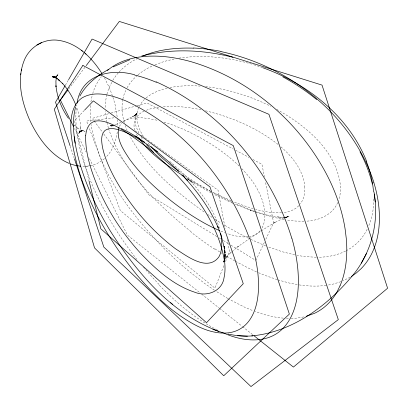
<?xml version="1.0" encoding="UTF-8"?>
<svg xmlns="http://www.w3.org/2000/svg" width="408" height="408" viewBox="0 0 408 408"><rect width="100%" height="100%" fill="white"/><g stroke="black" fill="none" stroke-linecap="round" stroke-linejoin="round"><path stroke-width="0.31" stroke-dasharray="2.04 1.53" d="M90.428 105.504L90.142 111.277L90.709 121.584M76.291 108.151C74.021 132.309 81.07 156.218 89.622 178.546C101.306 207.667 117.565 234.87 136.94 259.519M90.918 101.811L92.341 94.666M122.747 99.526C121.37 107.171 122.063 115.107 124.348 122.512M117.249 131.896C116.163 141.086 112.746 150.277 106.202 156.973M106.825 94.727L105.886 99.506L105.386 108.875M122.895 98.945L123.935 94.891L125.674 90.443M106.942 94.131L108.538 88.954L112.465 80.85M92.708 93.549C94.467 87.45 97.4 81.697 101.347 76.724M138.674 107.513C134.574 116.963 137.945 127.663 143.106 135.976M223.864 265.71L214.975 288.181L120.386 210.63L88.791 126.975M225.502 261.569L229.48 251.517L227.266 239.634M337.707 202.526C332.591 215.062 318.51 220.764 305.76 221.177M56.279 77.51L56.809 76.25M56.488 77.025L58.145 73.868L56.493 76.301L57.645 74.955L55.478 76.908L57.395 75.495L54.932 76.872M255.847 260.467L264.46 242.143M265.807 239.282L273.61 222.681L265.404 181.693M139.199 106.513L142.295 101.674L144.381 99.47M127.102 87.781C129.693 82.921 133.452 78.759 137.598 75.174M112.766 80.325L116.586 74.812L118.672 72.481M65.387 85.185L68.248 80.243M119.314 126.373L121.824 122.828M225.389 258.346L226.379 256.994M68.743 88.893L85.093 67.085M225.797 257.902L228.016 255.224M119.09 72.012C124.093 66.54 130.244 62.143 136.848 58.808M84.262 110.466L74.251 120.967L89.133 181.336M226.491 256.749L231.555 251.69M135.481 114.913L137.69 113.164L133.906 116.147L136.859 113.623L135.012 115.627L137.032 113.021L135.155 116.688L135.548 115.484L134.951 120.34L135.976 126.174L138.934 133.396M298.819 205.719C294.52 210.181 288.313 212.236 282.254 212.675M104.484 158.605C98.425 164.118 90.03 166.77 81.906 166.316M146.069 97.976C152.051 92.917 159.574 90.025 167.127 88.235M230.036 253.21L231.443 252.047M231.912 251.665L238.461 246.254L236.701 247.523L248.89 239.017M138.031 74.776L142.423 71.482L147.308 68.468L152.669 65.754M249.416 238.665L266.179 227.735L275.793 221.957L273.554 223.14L283.795 218.076M136.063 114.459L132.309 116.892L134.706 115.515L123.032 121.446M346.101 250.838L350.798 248.074L355.113 244.831A95.788 66.856 53.1 0 0 367.557 228.46M123.578 121.395C133.834 115.372 146.503 118.009 157.468 120.334M144.233 111.154C136.619 114.112 131.723 122.905 135.094 130.744M350.151 277.2L342.98 280.791M345.54 251.093C336.886 255.444 327.15 257.162 317.531 257.315M120.931 122.456L113.393 125.363M146.309 110.277L150.843 108.722L158.875 107.126M340.813 281.693L333.397 284.034L326.726 285.32M154.994 64.79L164.725 61.287L174.894 58.895M284.345 217.857L287.094 216.765L284.432 217.79L288.624 216.515L285.62 217.321L289.583 216.571L282.581 217.433L283.779 217.367M108.62 113.73L92.228 118.366L93.733 120.406M111.052 113.041L136.553 105.825M137.159 105.652L146.875 102.903L233.299 149.032M303.741 316.929L296.055 318.194L289.915 318.444M113.694 125.302L115.541 124.868M249.242 236.64C253.205 236.008 257.05 234.238 259.758 231.219A39.714 24.113 58.4 0 0 260.483 230.357M169.968 87.603C179.867 85.639 190.046 85.369 200.088 86.103M88.684 165.893L90.448 165.638M85.379 166.382L88.266 165.959M179.025 58.14C203.837 54.386 229.306 57.472 253.256 64.571M113.949 117.82L86.552 121.043L87.898 124.603M248.11 236.757C240.95 237.527 233.779 235.732 227.037 233.458M326.145 285.376C316.746 286.63 307.199 286.181 297.855 284.697M281.688 212.721C272.85 213.338 264.037 211.574 255.536 209.319M284.376 217.337L286.171 217.234L283.881 217.255M163.373 106.661C176.113 105.769 188.904 107.263 201.374 109.834M303.95 221.218L295.841 221.075L286.793 220.009M283.31 217.26L277.894 217.036L281.076 217.342L271.565 216.041L261.186 213.644L250.099 210.222L252.322 210.941L234.977 204.265M316.333 257.285L304.123 256.484L297.085 255.367M283.448 318.148C273.748 317.322 264.226 314.874 255.127 311.457M286.375 318.311L289.303 318.47M205.525 86.573C228.189 89.123 250.272 96.079 270.652 106.238M284.361 219.626L273.207 217.214L255.041 211.609M297.264 284.621L289.354 283.05L277.782 279.857M294.678 254.842L282.484 251.802L267.944 246.825M205.576 110.792C231.581 117.065 256.882 127.811 278.016 144.412M253.256 208.666L244.708 205.969L233.901 201.904M164.001 122.145L172.049 124.797A235.105 122.645 55.6 0 1 187.588 131.254C206.458 140.204 224.329 151.638 239.358 166.214M277.195 279.669L264.823 275.329L257.04 272.075M253.842 64.765L262.125 67.473M254.464 211.41L234.977 203.531M220.876 231.147L224.665 232.642M265.71 245.937L250.823 239.43M231.122 200.746L211.339 191.643M252.134 310.376L244.254 307.02L228.307 298.814M232.764 203.296L213.338 193.989M232.259 202.276L212.854 192.576M256.484 271.84L248.115 267.944L235.299 261.202M248.605 238.343L236.431 232.086L223.814 224.798M217.25 329.934C195.162 318.796 176.118 302.481 158.936 284.866M210.824 191.377L200.017 185.686L186.272 177.709M211.13 192.831L198.089 185.564L186.614 178.505L193.208 182.667L187.461 179.03M235.549 150.231L249.018 157.417M252.945 159.513L261.921 164.307L264.41 176.725M210.732 191.418L196.778 183.304L180.025 172.161M276.716 109.39C305.75 125.547 336.32 150.404 340.415 185.584A49.093 34.818 51.2 0 1 338.594 200.384M234.743 260.891L225.721 255.648M227.776 298.498L216.597 291.618M216.908 236.569L148.762 194.744L102.78 132.626M219.071 237.895L220.692 238.889M223.4 240.552L228.266 243.535M230.969 245.198L254.225 259.468M215.052 219.336L221.085 223.166M214.945 248.88L222.11 253.45M214.47 290.231L204.439 283.295L188.929 271.233A307.035 207.101 65.4 0 1 166.836 251.272C132.289 216.133 99.669 174.364 91.066 124.598M207.606 214.399L212.058 217.382M204.041 211.941C175.19 191.23 146.727 167.489 129.617 135.762M135.104 130.881L136.66 131.993M140.806 134.961L142.361 136.073M142.882 136.445L144.437 137.557M144.957 137.929L218.061 190.225L225.17 228.378M199.181 292.164L127.373 235.095L88.648 157.034M201.669 294.148L219.121 308.02M219.621 308.417L242.061 326.252M242.561 326.65L253.031 334.973M191.194 231.805C157.024 204.066 122.992 171.539 108.615 128.795M169.81 161.415C190.337 179.015 209.87 199.818 218.668 225.93M280.934 146.865C290.465 155.071 298.947 165.153 302.899 177.271A38.163 26.699 51.1 0 1 304.71 186.374M75.036 126.006L74.383 125.363L78.627 128.908L77.688 128.265L82.717 130.958L81.391 130.529L85.16 131.249L80.458 130.688L83.895 130.841L80.993 131.182L82.523 130.866L79.876 131.799L81.284 131.223L78.882 132.707L81.365 130.693L78.04 133.946L80.325 131.259L78.749 133.793L79.897 131.147L79.586 132.513L80.417 127.678L80.33 128.908L80.351 123.129L78.668 113.638L76.52 106.86M241.771 168.657C250.257 177.393 257.626 187.491 261.844 198.997A39.719 24.118 58.4 0 1 264.756 211.849A40.361 24.5 58.5 0 1 264.012 222.85A39.714 24.113 58.4 0 1 261.773 228.454M149.445 144.738L147.196 141.877M94.11 120.916L102.403 132.115M141.071 137.124L142.989 139.964M136.527 134.094L137.853 136.563M104.474 77.785L109.466 87.914L112.771 96.752M74.511 128.54L86.103 151.904M125.231 125.414L127.072 130.274M112.96 97.308L115.041 104.504L117.264 117.275M70.227 146.268L74.256 158.34M218.841 226.522L219.535 228.888M107.023 122.665L108.457 128.183M106.916 122.063L105.397 110.782M117.448 119.605L117.616 126.154M214.843 249.247A300.497 209.523 55.7 0 1 191.051 232.157M159.089 284.478A311.171 199.451 74.9 0 1 143.529 267.092M373.82 199.038A95.788 66.856 53.1 0 1 368.551 226.267M304.71 186.374A38.755 27.117 51.1 0 1 303.669 197.166A38.158 26.693 51.1 0 1 300.395 203.837"/><path stroke-width="0.61" d="M224.89 257.443L225.134 254.271L224.92 257.417L224.675 250.196L225.048 252.96L224.16 246.304L224.512 248.885L221.213 235.661L217.576 226.17L218.168 227.506C209.62 208.024 196.845 190.674 182.427 175.134M101.98 73.613C92.096 57.834 77.285 42.825 58.023 40.259C43.835 38.388 29.504 47.063 24.256 60.323C16.529 79.509 21.466 101.133 29.386 119.411C37.715 137.471 50.342 155.351 69.181 163.409M20.67 74.786L20.844 73.598M21.252 70.788L21.44 69.503M56.375 77.841L55.922 81.019L56.018 86.654L55.952 85.782C57.125 97.507 61.674 108.803 68.468 118.391M77.056 103.239C80.963 74.975 110.624 67.922 134.502 74.751M75.643 106.84C70.951 124.777 74.603 143.631 79.203 161.191C86.139 185.783 97.068 209.12 110.267 230.948C137.374 273.523 172.921 315.807 222.171 332.551M224.4 260.396L224.986 258.131M224.997 258.05L223.65 262.023L225.002 258.983M56.151 78.499L56.375 77.668M118.942 127.418C115.811 138.863 123.435 149.838 129.423 158.957C141.336 175.358 156.381 189.225 172.268 201.705A308.417 207.922 71 0 0 186.915 212.333C197.339 219.331 208.208 225.751 219.774 230.683M251.741 335.901C293.5 332.081 329.73 304.22 355.164 272.35C372.341 249.66 379.2 219.892 373.947 191.939M339.997 285.891L336.942 292.026A127.306 78.188 57.9 0 1 314.415 313.354L306.194 316.287M361.31 263.15L366.379 253.633M79.871 96.079C86.2 84.303 97.099 75.791 108.579 69.386M65.071 85.731L55.539 102.209L70.028 145.666M68.564 79.693L92.07 39.056L268.933 114.317L338.319 319.612L250.991 386.565L103.831 247.07L74.455 158.947M67.983 89.908L60.379 100.052L73.664 126.832M86.231 65.566L119.309 21.435L322.029 85.109L387.6 288.232L293.418 367.078L254.026 335.764M84.696 110.007L93.396 100.873L209.962 186.864L243.265 283.698L206.514 322.702L100.822 228.771L89.133 181.336M107.406 70.513C123.216 56.972 145.462 54.779 165.429 56.717A258.468 143.999 55.7 0 1 191.087 61.705C251.155 79.427 302.292 124.159 329.623 180.3A127.424 78.346 57.9 0 1 345.142 229.214L346.275 238.476A130.269 79.953 58 0 1 339.991 285.886M351.262 276.583L356.413 272.916L361.106 268.673A115.551 78.683 53.6 0 0 373.764 182.294M36.863 45.028L39.132 43.84M39.382 43.707L41.667 42.514M113.22 66.866L129.785 59.747M142.826 56.034C158.727 49.388 176.246 47.583 193.351 48.169M112.797 125.506L111.007 125.939L113.077 125.45L110.476 125.664L113.144 125.822M141.704 56.039C171.554 48.236 203.245 49.71 232.978 57.309M53.81 76.857L52.612 76.949L54.815 77.041M228.123 334.096C236.273 335.774 244.652 336.615 252.955 335.815M247.447 336.187L237.686 335.702M80.723 166.214L75.434 165.459L70.467 163.965M54.667 76.995L52.27 76.597L55.667 77.632L54.305 77.132L57.263 78.81L56.222 78.035L59.42 80.412L58.466 79.703L62.903 83.849L62.271 83.166C68.32 89.714 72.93 97.517 76.128 105.82M220.968 51.592C289.073 65.968 351.966 114.98 373.84 182.294M212.818 329.287L218.81 331.403M262.711 67.697C307.678 83.767 348.855 116.453 366.751 161.685M222.09 332.27C241.245 341.486 267.918 344.99 283.682 327.609A123.583 66.728 61.5 0 0 291.848 238.144M156.131 81.819C221.014 110.925 270.994 170.452 291.735 238.129M121.273 128.5L129.02 132.371L137.522 137.399M282.856 76.903C294.826 83.375 306.179 90.959 316.695 99.593M183.59 176.078C167.071 165.322 149.858 154.081 138.516 137.578M135.497 136.078L144.697 142.259M181.886 175.323L184.421 177.006M157.641 151.766C146.804 143.83 135.471 136.308 122.966 131.259C117.417 129.336 110.492 126.745 105.096 130.392C100.501 134.558 101.546 141.561 102.449 147.038C104.688 157.804 109.278 167.912 114.383 177.592C129.566 205.199 150.43 229.832 175.593 248.839C186.742 255.974 207.442 272.085 218.78 257.06A40.948 20.42 64.4 0 0 221.131 250.624A41.585 20.726 64.4 0 0 221.524 239.414A40.953 20.431 64.4 0 0 220.641 233.473M179.52 171.809C169.244 164.302 159.304 156.162 150.955 146.513M154.306 149.471L168.963 161.935L178.52 171.131M81.483 50.368L82.391 51.133M85.257 53.509L86.073 54.198M170.621 302.68L172.615 304.404M153.653 152.546L146.589 144.753M183.136 175.93L187.604 180.836M359.958 151.756C365.339 161.991 369.617 172.814 372.356 184.059M249.416 238.338C227.756 179.316 183.192 127.464 125.822 100.868C112.276 95.554 95.543 89.903 81.937 97.966C70.808 105.871 70.222 121.166 71.038 133.538C77.229 186.278 104.198 234.682 137.251 275.359C154.153 295.127 173.318 313.732 196.646 325.722C211.099 333.132 230.974 337.676 244.423 325.824A105.723 54.08 62.3 0 0 249.788 238.359M74.231 136.66L75.169 143.183M375.248 202.001L374.243 194.101M193.305 48.022A251.736 169.04 54.5 0 1 220.932 51.388M134.64 75.087A260.993 110.884 56.8 0 1 156.284 82.278M366.481 161.716A95.788 66.856 53.1 0 1 373.524 191.653M85.654 135.767C85.246 154.107 91.53 171.85 98.425 188.588C108.798 212.43 123.287 234.452 140.882 253.587C156.182 269.611 173.461 285.279 194.912 292.276C206.749 297.172 222.324 291.281 224.053 277.588A54.32 27.04 63.1 0 0 224.665 262.007C216.99 215.052 182.728 177.516 147.696 147.732C135.589 139.235 89.23 99.715 85.654 135.767M82.875 65.423L54.32 109.247L94.528 247.886L223.722 375.763L289.374 314.084L233.279 145.61L82.875 65.423M54.356 76.893L53.264 77.224L54.407 76.898"/></g></svg>
